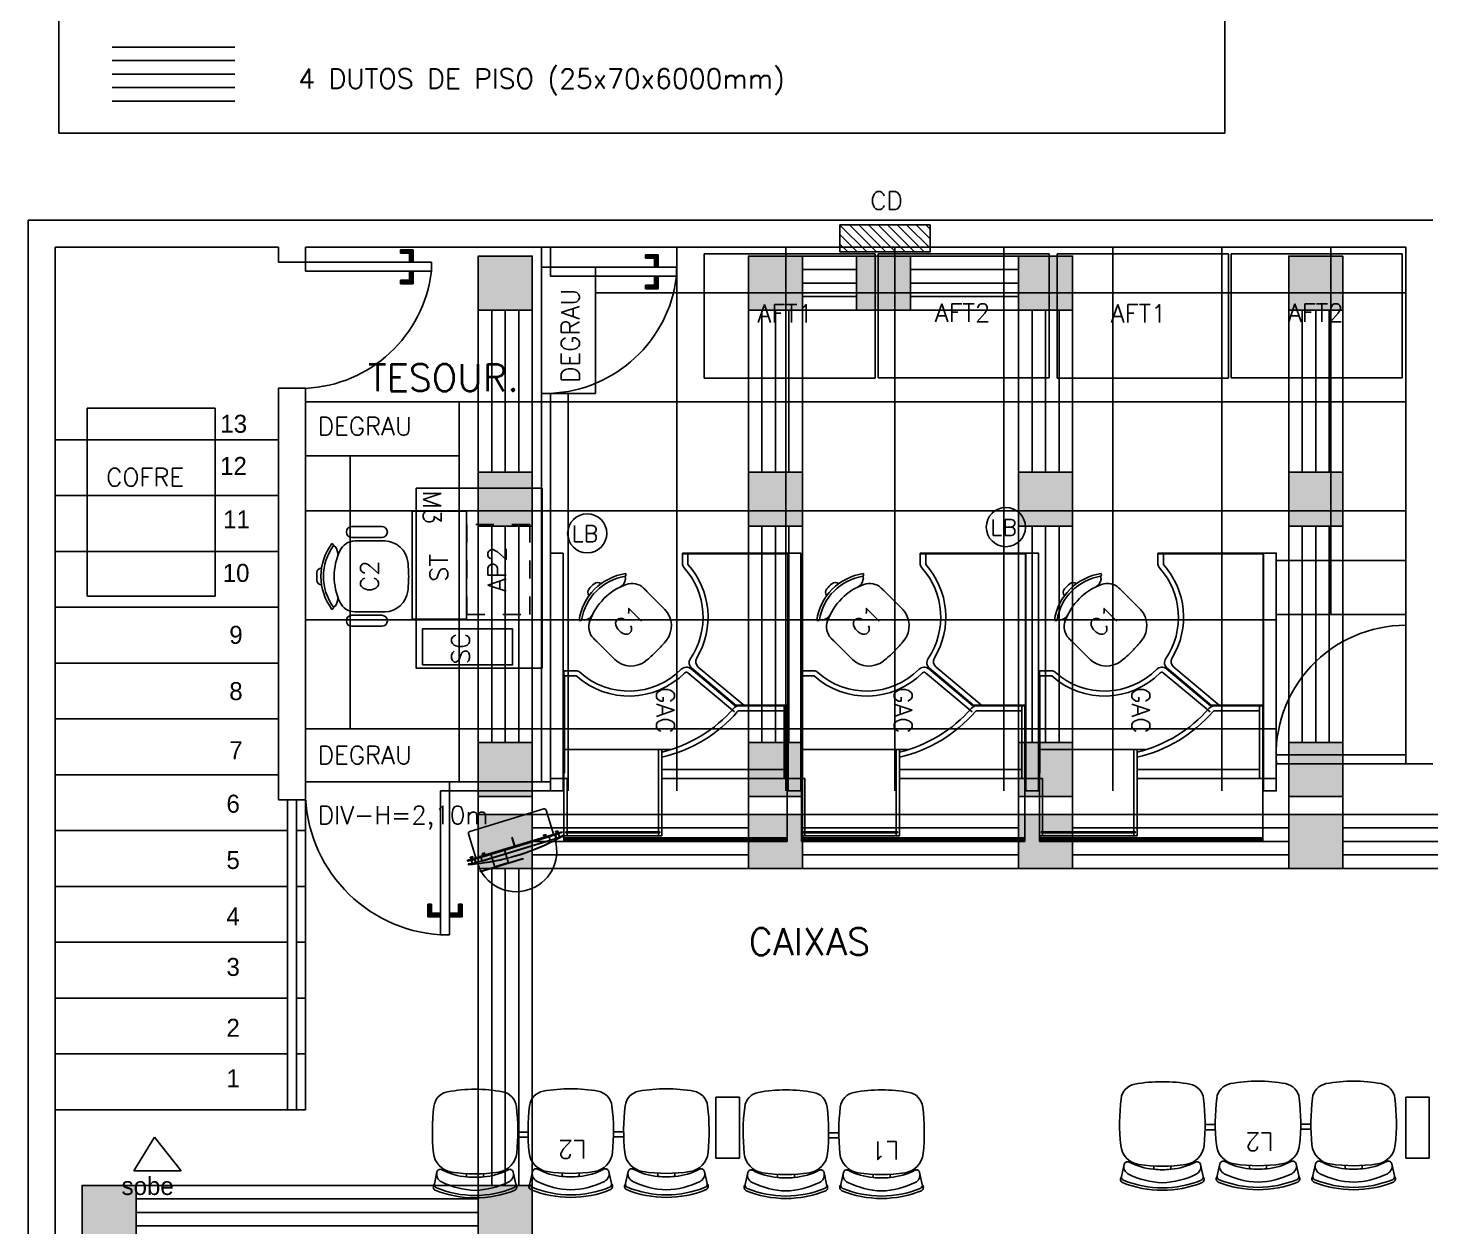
# Model space of a CAD drawing. Extents: x 16 to 124, y 36 to 90.
# Drawn here: x 102.95 to 110.74, y 72.77 to 79.43 of the extents above; entities that cross this region are included whole.
import ezdxf

# ---------------------------------------------------------------- set-up
doc = ezdxf.new("R2010")
doc.units = 0
doc.header["$LTSCALE"] = 0.02
doc.linetypes.add('HIDDEN', pattern=[0.375, 0.25, -0.125])
doc.layers.get('0').update_dxf_attribs({"linetype": 'CONTINUOUS'})
for name, color, linetype in [('20TEXTO_02', 1, 'CONTINUOUS'), ('ACESSORIOS', 6, 'CONTINUOUS'), ('BLOCOS', 1, 'CONTINUOUS'), ('CADEIRAS', 6, 'CONTINUOUS'), ('CAIXAS', 7, 'CONTINUOUS'), ('CANALETAS', 4, 'CONTINUOUS'), ('CODIGO', 6, 'CONTINUOUS'), ('DIVISORIA', 5, 'CONTINUOUS'), ('ESQUADRIA', 1, 'CONTINUOUS'), ('ESQUADRIA-F', 6, 'CONTINUOUS'), ('ESQUADRIAS-F', 2, 'CONTINUOUS'), ('ESQUADRIAS-G', 1, 'CONTINUOUS'), ('MESA-SUP', 5, 'CONTINUOUS'), ('MESAS', 1, 'CONTINUOUS'), ('PAREDES', 7, 'CONTINUOUS'), ('PISO', 6, 'CONTINUOUS'), ('PISOELEVADO', 6, 'CONTINUOUS'), ('SINAL', 1, 'CONTINUOUS'), ('TEXTO', 7, 'CONTINUOUS')]:
    doc.layers.add(name, color=color, linetype=linetype)
doc.styles.add('COTAS', font='romans.shx', dxfattribs={"width": 0.75})
doc.styles.add('ROMANS', font='simplex.shx')

# ---------------------------------------------------------------- blocks, each defined once
blk = doc.blocks.new('A$C05567B69')
at = {"layer": 'ESQUADRIAS-F'}
blk.add_arc((0.8, 0), 0.8, 93.58332, 180, dxfattribs=at)
at = {"layer": 'ESQUADRIAS-G'}
for p, q in [((0.75, 0), (0.75, 0.7984)), ((0.75, 0.7984), (0.8, 0.7984)), ((0.8, 0), (0.8, 0.7984)), ((0.68, 0.6284), (0.68, 0.6984)), ((0.75, 0.6984), (0.68, 0.6984)), ((0.7, 0.6284), (0.68, 0.6284)), ((0.7, 0.6284), (0.7, 0.6784)), ((0.75, 0.6784), (0.7, 0.6784)), ((0.8, 0.6984), (0.87, 0.6984)), ((0.8, 0.6784), (0.85, 0.6784)), ((0.85, 0.6284), (0.85, 0.6784)), ((0.85, 0.6284), (0.87, 0.6284)), ((0.87, 0.6284), (0.87, 0.6984)), ((0.75, 0), (0.8, 0))]:
    blk.add_line(p, q, dxfattribs=at)
for points in [[(0.68, 0.6984), (0.75, 0.6984), (0.7, 0.6784), (0.75, 0.6784)], [(0.68, 0.6284), (0.68, 0.6984), (0.7, 0.6284), (0.7, 0.6784)], [(0.8, 0.6984), (0.87, 0.6984), (0.8, 0.6784), (0.85, 0.6784)], [(0.85, 0.6284), (0.85, 0.6784), (0.87, 0.6284), (0.87, 0.6984)]]:
    blk.add_solid(points, dxfattribs=at)
blk = doc.blocks.new('C2')
at = {"layer": 'CADEIRAS'}
for p, q in [((-0.1982, -0.0915), (-0.2039, -0.084)), ((-0.1822, -0.1051), (-0.1916, -0.0924)), ((0.141, -0.1051), (0.1505, -0.0924)), ((0.1571, -0.0915), (0.1627, -0.084)), ((-0.2978, -0.3612), (-0.2978, -0.1947)), ((-0.2367, -0.3612), (-0.2367, -0.1947)), ((0.1956, -0.3612), (0.1956, -0.1947)), ((0.2567, -0.3612), (0.2567, -0.1947)), ((-0.218, -0.3574), (-0.218, -0.237)), ((0.1768, -0.237), (0.1768, -0.3574))]:
    blk.add_line(p, q, dxfattribs=at)
for centre, radius, start, end in [((-0.0206, -0.3284), 0.329, 86.41668, 93.58332), ((-0.0206, -0.3284), 0.3055, 53.1301, 126.8699), ((-0.0206, -0.3284), 0.2914, 54.0396, 125.9604), ((-0.0394, -0.0281), 0.0282, 93.58332, 176.62809), ((-0.0018, -0.0281), 0.0282, 3.37191, 86.41668), ((-0.1236, -0.2134), 0.094, 114.93883, 178.30739), ((-0.1944, -0.0887), 0.0047, 216.8699, 305.9604), ((-0.1458, -0.0545), 0.0623, 234.34051, 285.73963), ((-0.0206, -0.435), 0.3384, 90, 114.93883), ((-0.0206, -0.435), 0.3384, 65.06117, 90), ((0.1047, -0.0545), 0.0623, 254.26037, 305.65949), ((0.0825, -0.2134), 0.094, 1.69261, 65.06117), ((0.1533, -0.0887), 0.0047, 234.0396, 323.1301), ((-0.2672, -0.1947), 0.0306, 0, 180), ((0.675, -0.237), 0.893, 178.30739, 180), ((-0.7162, -0.237), 0.893, 0, 1.69261), ((0.2261, -0.1947), 0.0306, 0, 180), ((-0.2672, -0.3612), 0.0306, 180, 0), ((0.487, -0.3574), 0.705, 180, 181.72928), ((-0.0861, -0.3747), 0.1316, 181.72928, 263.15503), ((0.045, -0.3747), 0.1316, 276.84497, 358.27072), ((-0.5282, -0.3574), 0.705, 358.27072, 360), ((0.2261, -0.3612), 0.0306, 180, 0), ((-0.0206, 0.1713), 0.6815, 263.15503, 270), ((-0.0206, 0.1713), 0.6815, 270, 276.84497)]:
    blk.add_arc(centre, radius, start, end, dxfattribs=at)
at = {"layer": 'CODIGO', "style": 'ROMANS'}
blk.add_text('C2', height=0.1, dxfattribs=at).set_placement((-0.1076, -0.3426))
blk = doc.blocks.new('A$C7B783AE8')
at = {"layer": 'ESQUADRIAS-F'}
blk.add_arc((-0.0332, 0.7376), 0.7384, 272.57372, 353.18409, dxfattribs=at)
at = {"layer": 'ESQUADRIAS-G'}
for p, q in [((0.5284, 0.75), (0.5284, 0.77)), ((0.5284, 0.77), (0.5984, 0.77)), ((0.5284, 0.75), (0.5784, 0.75)), ((0.5784, 0.7), (0.5784, 0.75)), ((0.5984, 0.7), (0.5984, 0.77)), ((0, 0.7), (0.7, 0.7)), ((0, 0.65), (0, 0.7)), ((0, 0.65), (0.7, 0.65)), ((0.5784, 0.65), (0.5784, 0.6)), ((0.5984, 0.65), (0.5984, 0.58)), ((0.7, 0.65), (0.7, 0.7)), ((0.5284, 0.6), (0.5784, 0.6)), ((0.5284, 0.6), (0.5284, 0.58)), ((0.5284, 0.58), (0.5984, 0.58))]:
    blk.add_line(p, q, dxfattribs=at)
for points in [[(0.5284, 0.75), (0.5784, 0.75), (0.5284, 0.77), (0.5984, 0.77)], [(0.5984, 0.7), (0.5984, 0.77), (0.5784, 0.7), (0.5784, 0.75)], [(0.5984, 0.58), (0.5984, 0.65), (0.5784, 0.6), (0.5784, 0.65)], [(0.5284, 0.58), (0.5984, 0.58), (0.5284, 0.6), (0.5784, 0.6)]]:
    blk.add_solid(points, dxfattribs=at)
blk = doc.blocks.new('*X11')
at = {"color": 0}
for p, q in [((1170.7261, 1261.4762), (1170.7313, 1261.4814)), ((1170.7261, 1261.4709), (1170.7321, 1261.4769)), ((1170.7261, 1261.4656), (1170.7321, 1261.4716)), ((1170.7261, 1261.4603), (1170.7321, 1261.4663)), ((1170.7261, 1261.455), (1170.7321, 1261.461)), ((1170.7261, 1261.4497), (1170.7321, 1261.4557)), ((1170.7261, 1261.4444), (1170.7321, 1261.4504)), ((1170.7261, 1261.4391), (1170.7321, 1261.4451)), ((1170.7261, 1261.4338), (1170.7321, 1261.4398)), ((1170.7261, 1261.4285), (1170.7321, 1261.4345)), ((1170.7261, 1261.4232), (1170.7321, 1261.4292)), ((1170.7261, 1261.4179), (1170.7321, 1261.4239)), ((1170.7261, 1261.4126), (1170.7321, 1261.4186)), ((1170.7261, 1261.4073), (1170.7321, 1261.4133)), ((1170.7261, 1261.402), (1170.7321, 1261.408)), ((1170.7261, 1261.3967), (1170.7321, 1261.4027)), ((1170.7261, 1261.3914), (1170.7321, 1261.3974)), ((1170.7261, 1261.3861), (1170.7321, 1261.3921)), ((1170.7261, 1261.3808), (1170.7321, 1261.3868)), ((1170.7261, 1261.3755), (1170.7321, 1261.3815)), ((1170.7261, 1261.3702), (1170.7321, 1261.3762)), ((1170.7261, 1261.3649), (1170.7321, 1261.3709)), ((1170.7261, 1261.3595), (1170.7321, 1261.3655)), ((1170.7261, 1261.3542), (1170.7321, 1261.3602)), ((1170.7261, 1261.3489), (1170.7321, 1261.3549)), ((1170.7261, 1261.3436), (1170.7321, 1261.3496)), ((1170.7261, 1261.3383), (1170.7321, 1261.3443)), ((1170.7261, 1261.333), (1170.7321, 1261.339)), ((1170.7261, 1261.3277), (1170.7321, 1261.3337)), ((1170.7261, 1261.3224), (1170.7321, 1261.3284)), ((1170.7261, 1261.3171), (1170.7321, 1261.3231)), ((1170.7261, 1261.3118), (1170.7321, 1261.3178)), ((1170.7261, 1261.3065), (1170.7321, 1261.3125)), ((1170.7261, 1261.3012), (1170.7321, 1261.3072)), ((1170.7261, 1261.2959), (1170.7321, 1261.3019)), ((1170.7261, 1261.2906), (1170.7321, 1261.2966)), ((1170.7261, 1261.2853), (1170.7321, 1261.2913)), ((1170.7261, 1261.28), (1170.7321, 1261.286)), ((1170.7261, 1261.2747), (1170.7321, 1261.2807)), ((1170.7261, 1261.2694), (1170.7321, 1261.2754)), ((1170.7261, 1261.2641), (1170.7321, 1261.2701)), ((1170.7261, 1261.2588), (1170.7321, 1261.2648)), ((1170.7261, 1261.2535), (1170.7321, 1261.2595)), ((1170.7261, 1261.2482), (1170.7321, 1261.2542)), ((1170.7261, 1261.2429), (1170.7321, 1261.2489)), ((1170.7261, 1261.2376), (1170.7321, 1261.2436)), ((1170.7261, 1261.2323), (1170.7321, 1261.2383)), ((1170.7261, 1261.227), (1170.7321, 1261.233)), ((1170.7261, 1261.2217), (1170.7321, 1261.2277)), ((1170.7261, 1261.2164), (1170.7321, 1261.2224)), ((1170.7261, 1261.2111), (1170.7321, 1261.2171)), ((1170.7261, 1261.2058), (1170.7321, 1261.2118)), ((1170.7261, 1261.2005), (1170.7321, 1261.2065)), ((1170.7261, 1261.1951), (1170.7321, 1261.2011)), ((1170.7261, 1261.1898), (1170.7321, 1261.1958)), ((1170.7261, 1261.1845), (1170.7321, 1261.1905)), ((1170.7261, 1261.1792), (1170.7321, 1261.1852)), ((1170.7261, 1261.1739), (1170.7321, 1261.1799)), ((1170.7261, 1261.1686), (1170.7321, 1261.1746)), ((1170.7261, 1261.1633), (1170.7321, 1261.1693)), ((1170.7261, 1261.158), (1170.7321, 1261.164)), ((1170.7261, 1261.1527), (1170.7321, 1261.1587)), ((1170.7261, 1261.1474), (1170.7321, 1261.1534)), ((1170.7261, 1261.1421), (1170.7321, 1261.1481)), ((1170.7261, 1261.1368), (1170.7321, 1261.1428)), ((1170.7261, 1261.1315), (1170.7321, 1261.1375)), ((1170.7261, 1261.1262), (1170.7321, 1261.1322)), ((1170.7261, 1261.1209), (1170.7321, 1261.1269)), ((1170.7261, 1261.1156), (1170.7321, 1261.1216)), ((1170.7261, 1261.1103), (1170.7321, 1261.1163)), ((1170.7261, 1261.105), (1170.7321, 1261.111)), ((1170.7261, 1261.0997), (1170.7321, 1261.1057)), ((1170.7261, 1261.0944), (1170.7321, 1261.1004)), ((1170.7261, 1261.0891), (1170.7321, 1261.0951)), ((1170.7261, 1261.0838), (1170.7321, 1261.0898)), ((1170.7261, 1261.0785), (1170.7321, 1261.0845)), ((1170.7261, 1261.0732), (1170.7321, 1261.0792)), ((1170.7261, 1261.0679), (1170.7321, 1261.0739)), ((1170.7261, 1261.0626), (1170.7321, 1261.0686)), ((1170.7261, 1261.0573), (1170.7321, 1261.0633)), ((1170.7261, 1261.052), (1170.7321, 1261.058)), ((1170.7261, 1261.0467), (1170.7321, 1261.0527)), ((1170.7261, 1261.0414), (1170.7321, 1261.0474)), ((1170.7261, 1261.036), (1170.7321, 1261.042)), ((1170.7261, 1261.0307), (1170.7321, 1261.0367)), ((1170.7261, 1261.0254), (1170.7321, 1261.0314)), ((1170.7261, 1261.0201), (1170.7321, 1261.0261)), ((1170.7261, 1261.0148), (1170.7321, 1261.0208)), ((1170.7261, 1261.0095), (1170.7321, 1261.0155)), ((1170.7261, 1261.0042), (1170.7321, 1261.0102)), ((1170.7261, 1260.9989), (1170.7321, 1261.0049)), ((1170.7261, 1260.9936), (1170.7321, 1260.9996)), ((1170.7261, 1260.9883), (1170.7321, 1260.9943)), ((1170.7261, 1260.983), (1170.7321, 1260.989)), ((1170.7261, 1260.9777), (1170.7321, 1260.9837)), ((1170.7281, 1260.9744), (1170.7321, 1260.9784))]:
    blk.add_line(p, q, dxfattribs=at)
blk = doc.blocks.new('C1')
at = {"layer": 'CADEIRAS'}
for p, q in [((-0.1571, -0.0915), (-0.1627, -0.084)), ((-0.141, -0.1051), (-0.1505, -0.0924)), ((0.1822, -0.1051), (0.1916, -0.0924)), ((0.1982, -0.0915), (0.2039, -0.084)), ((-0.1768, -0.3574), (-0.1768, -0.237)), ((0.218, -0.237), (0.218, -0.3574))]:
    blk.add_line(p, q, dxfattribs=at)
for centre, radius, start, end in [((0.0206, -0.3284), 0.329, 86.41668, 93.58332), ((0.0206, -0.3284), 0.3055, 53.1301, 126.8699), ((0.0206, -0.3284), 0.2914, 54.0396, 125.9604), ((0.0018, -0.0281), 0.0282, 93.58332, 176.62809), ((0.0394, -0.0281), 0.0282, 3.37191, 86.41668), ((-0.0825, -0.2134), 0.094, 114.93883, 178.30739), ((-0.1533, -0.0887), 0.0047, 216.8699, 305.9604), ((-0.1047, -0.0545), 0.0623, 234.34051, 285.73963), ((0.0206, -0.435), 0.3384, 90, 114.93883), ((0.0206, -0.435), 0.3384, 65.06117, 90), ((0.1458, -0.0545), 0.0623, 254.26037, 305.65949), ((0.1236, -0.2134), 0.094, 1.69261, 65.06117), ((0.1944, -0.0887), 0.0047, 234.0396, 323.1301), ((0.7162, -0.237), 0.893, 178.30739, 180), ((-0.675, -0.237), 0.893, 0, 1.69261), ((0.5282, -0.3574), 0.705, 180, 181.72928), ((-0.045, -0.3747), 0.1316, 181.72928, 263.15503), ((0.0861, -0.3747), 0.1316, 276.84497, 358.27072), ((-0.487, -0.3574), 0.705, 358.27072, 360), ((0.0206, 0.1713), 0.6815, 263.15503, 270), ((0.0206, 0.1713), 0.6815, 270, 276.84497)]:
    blk.add_arc(centre, radius, start, end, dxfattribs=at)
at = {"layer": 'CODIGO', "style": 'ROMANS'}
blk.add_text('C1', height=0.1, dxfattribs=at).set_placement((-0.0581, -0.3324))
blk = doc.blocks.new('GAC')
at = {"layer": 'CODIGO', "color": 2}
blk.add_line((1.2, 1.297), (1.2, 0.618), dxfattribs=at)
at = {"layer": 'MESA-SUP'}
for p, q in [((1.25, 1.39), (1.25, 1.32)), ((0, 1.32), (0.8467, 1.32)), ((0.0025, 1.3175), (0.8442, 1.3175)), ((0.0025, 1.3175), (0.8442, 1.3175)), ((1.25, 0.07), (1.25, 0))]:
    blk.add_line(p, q, dxfattribs=at)
blk.add_lwpolyline([(0, 1.32), (-0.0015, 1.32), (-0.0015, 1.39), (0, 1.39)], dxfattribs=at)
for points in [[(1.32, 1.32), (0, 1.32), (0, 1.39), (1.32, 1.39)], [(1.32, 0.07), (0, 0.07), (0, 0), (1.32, 0)]]:
    blk.add_lwpolyline(points, close=True, dxfattribs=at)
at = {"layer": 'MESAS'}
for p, q in [((0, 0.7325), (0, 1.32)), ((0.0025, 0.7325), (0.0025, 1.3175)), ((0.8442, 1.3175), (0.8442, 1.0298)), ((0.8467, 1.32), (0.8467, 1.0328)), ((0.8467, 1.315), (0.8467, 1.03)), ((0.8467, 1.0485), (0.8467, 1.315)), ((1.6, 1.315), (0.8467, 1.315)), ((0.8467, 1.315), (1.25, 1.315)), ((0.8467, 1.297), (1.25, 1.297)), ((0.8747, 1.0485), (0.8747, 1.297)), ((0.9, 1.315), (1.25, 1.315)), ((1.25, 1.302), (1.25, 1.315)), ((1.25, 1.315), (1.25, 0.618)), ((1.25, 0.618), (1.25, 1.302)), ((1.58, 1.315), (1.58, 0.075)), ((1.5852, 1.315), (1.5852, 0.075)), ((1.59, 1.315), (1.59, 0.075)), ((1.5941, 1.315), (1.5941, 0.075)), ((1.5973, 1.315), (1.5973, 0.075)), ((1.5993, 1.315), (1.5993, 0.075)), ((1.6, 0.075), (1.6, 1.315)), ((0.6326, 0.8212), (0.8442, 1.0734)), ((0.6383, 0.7844), (0.8467, 1.0328)), ((0.6417, 0.7807), (0.8467, 1.025)), ((0.0542, 0.7325), (0, 0.7325)), ((0.0622, 0.7636), (0.0025, 0.7636)), ((1.09, 0.6692), (1.09, 0.075)), ((1.09, 0.618), (1.09, 0.6)), ((1.09, 0.618), (1.09, 0.6)), ((1.09, 0.618), (1.57, 0.618)), ((1.09, 0.6), (1.546, 0.6)), ((1.25, 0.618), (1.1043, 0.618)), ((1.552, 0.6), (1.57, 0.6)), ((1.57, 0.618), (1.57, 0.6)), ((1.57, 0.6), (1.57, 0.075)), ((0.6527, 0.075), (0.6527, 0.1423)), ((1.25, 0.093), (1.25, 0.075)), ((1.25, 0.093), (1.546, 0.093)), ((1.552, 0.093), (1.57, 0.093)), ((1.2227, 0.075), (0.6527, 0.075)), ((0.6807, 0.0775), (1.2202, 0.0775)), ((1.09, 0.075), (1.6, 0.075)), ((1.25, 0.075), (1.57, 0.075))]:
    blk.add_line(p, q, dxfattribs=at)
blk.add_lwpolyline([(0.6807, 0.0775), (0.6807, 0.1423, -0.184744), (0.6812, 0.1437, 0.399041), (0.6639, 0.7465, -0.389622), (0.6632, 0.7627), (0.8812, 1.0225)], format="xyb", dxfattribs=at)
blk.add_lwpolyline([(1.552, 0.086), (1.552, 0.607), (1.546, 0.607), (1.546, 0.086)], close=True, dxfattribs=at)
for centre, radius, start, end in [((0.8867, 1.0485), 0.04, 180, 229.04057), ((0.355, 0.436), 0.7711, 13.65202, 49.04057), ((0.8867, 1.0485), 0.012, 180, 229.04057), ((0.355, 0.436), 0.7991, 13.1649, 49.04057), ((0.355, 0.436), 0.4394, 58.9935, 131.79281), ((0.355, 0.436), 0.4114, 55.96883, 131.79281), ((0.6019, 0.8469), 0.04, 238.9935, 320), ((0.6076, 0.8101), 0.04, 235.96883, 320), ((0.6724, 0.755), 0.04, 140, 225.14798), ((0.0542, 0.7725), 0.04, 270, 311.79281), ((0.355, 0.436), 0.41, 318.13186, 45.14798), ((0.6827, 0.1423), 0.03, 138.13186, 180)]:
    blk.add_arc(centre, radius, start, end, dxfattribs=at)
at = {"rotation": 135}
blk.add_blockref('C1', (0.198, 0.2143), dxfattribs=at)
at = {"layer": 'MESAS'}
blk.add_blockref('*X11', (-1169.1801, -1260.8814), dxfattribs=at)
at = {"layer": 'CODIGO', "style": 'ROMANS'}
blk.add_text('GAC', height=0.1, dxfattribs=at).set_placement((0.7435, 0.5887))
blk = doc.blocks.new('AFT2')
at = {"layer": 'MESAS'}
for p, q in [((0, 0), (0.95, 0)), ((0, 0), (0, -0.69)), ((0.95, 0), (0.95, -0.69)), ((0, -0.69), (0.95, -0.69))]:
    blk.add_line(p, q, dxfattribs=at)
at = {"layer": 'CODIGO', "style": 'ROMANS'}
blk.add_text('AFT2', height=0.1, dxfattribs=at).set_placement((0.3152, -0.3775))
blk = doc.blocks.new('A$C33302E0F')
at = {"layer": 'CADEIRAS'}
for p, q in [((0.1848, 0.4548), (0.1848, 0.4727)), ((0.2788, 0.4548), (0.2788, 0.4727)), ((0.7159, 0.4548), (0.7159, 0.4727)), ((0.8099, 0.4548), (0.8099, 0.4727)), ((1.247, 0.4578), (1.247, 0.4757)), ((1.341, 0.4578), (1.341, 0.4757)), ((0.4682, 0.2529), (0.5265, 0.2529)), ((0.4682, 0.2529), (0.4779, 0.2529)), ((0.9994, 0.2559), (1.0576, 0.2559)), ((0.4692, 0.2247), (0.5256, 0.2247)), ((1.0003, 0.2277), (1.0567, 0.2277))]:
    blk.add_line(p, q, dxfattribs=at)
for points in [[(0.4584, 0.5138, 0.481357), (0.4531, 0.5465, 0.097119), (0.2318, 0.5891, 0.097119), (0.0105, 0.5465, 0.481357), (0.0052, 0.5138)], [(0.1848, 0.4727, 0.100785), (0.0473, 0.4327, -0.49505), (0.0202, 0.4453), (0.0055, 0.5121, -0.365963), (0.0168, 0.5335, -0.0944), (0.2318, 0.5761, -0.0944), (0.4468, 0.5335, -0.365963), (0.4581, 0.5121), (0.4434, 0.4453, -0.49505), (0.4163, 0.4327, 0.100785), (0.2788, 0.4727, 0.100785)], [(0.444, 0.448, 0.344642), (0.419, 0.5003, 0.1068), (0.2318, 0.5474, 0.1068), (0.0446, 0.5003, 0.344642), (0.0196, 0.448)], [(0.9895, 0.5138, 0.481357), (0.9842, 0.5465, 0.097119), (0.7629, 0.5891, 0.097119), (0.5417, 0.5465, 0.481357), (0.5363, 0.5138)], [(0.7159, 0.4727, 0.100785), (0.5784, 0.4327, -0.49505), (0.5513, 0.4453), (0.5366, 0.5121, -0.365963), (0.548, 0.5335, -0.0944), (0.7629, 0.5761, -0.0944), (0.9779, 0.5335, -0.365963), (0.9892, 0.5121), (0.9746, 0.4453, -0.49505), (0.9475, 0.4327, 0.100785), (0.8099, 0.4727, 0.100785)], [(0.9752, 0.448, 0.344642), (0.9501, 0.5003, 0.1068), (0.7629, 0.5474, 0.1068), (0.5758, 0.5003, 0.344642), (0.5507, 0.448)], [(1.5206, 0.5168, 0.481357), (1.5153, 0.5495, 0.097119), (1.294, 0.5921, 0.097119), (1.0728, 0.5495, 0.481357), (1.0675, 0.5168)], [(1.247, 0.4757, 0.100785), (1.1095, 0.4357, -0.49505), (1.0824, 0.4483), (1.0677, 0.5151, -0.365963), (1.0791, 0.5365, -0.0944), (1.294, 0.5791, -0.0944), (1.509, 0.5365, -0.365963), (1.5203, 0.5151), (1.5057, 0.4483, -0.49505), (1.4786, 0.4357, 0.100785), (1.341, 0.4757, 0.100785)], [(1.5063, 0.451, 0.344642), (1.4812, 0.5032, 0.1068), (1.294, 0.5504, 0.1068), (1.1069, 0.5032, 0.344642), (1.0818, 0.451)]]:
    blk.add_lwpolyline(points, format="xyb", dxfattribs=at)
for points in [[(0.1008, 0.4459, 0.340817), (0.0005, 0.3401, 0.05523), (0.0028, 0.0813, 0.328643), (0.0792, 0, 0.09095), (0.3844, 0, 0.328643), (0.4608, 0.0813, 0.05523), (0.4631, 0.3401, 0.340817), (0.3628, 0.4459, 0.077917)], [(0.6319, 0.4459, 0.340817), (0.5316, 0.3401, 0.05523), (0.5339, 0.0813, 0.328643), (0.6103, 0, 0.09095), (0.9156, 0, 0.328643), (0.9919, 0.0813, 0.05523), (0.9942, 0.3401, 0.340817), (0.894, 0.4459, 0.077917)], [(1.163, 0.4489, 0.340817), (1.0627, 0.343, 0.05523), (1.065, 0.0843, 0.328643), (1.1414, 0.003, 0.09095), (1.4467, 0.003, 0.328643), (1.523, 0.0843, 0.05523), (1.5254, 0.343, 0.340817), (1.4251, 0.4489, 0.077917)]]:
    blk.add_lwpolyline(points, format="xyb", close=True, dxfattribs=at)
for centre in [(0.2318, -0.0397), (0.7629, -0.0397), (1.294, -0.0367)]:
    blk.add_arc(centre, 0.5146, 84.75947, 95.24053, dxfattribs=at)
at = {"layer": 'CODIGO', "style": 'ROMANS'}
blk.add_text('L2', height=0.1, dxfattribs=at).set_placement((0.6757, 0.2737))
blk = doc.blocks.new('A$C2DC308E3')
at = {"layer": 'CADEIRAS'}
for p, q in [((0.1848, 0.4548), (0.1848, 0.4727)), ((0.2788, 0.4548), (0.2788, 0.4727)), ((0.7159, 0.4548), (0.7159, 0.4727)), ((0.8099, 0.4548), (0.8099, 0.4727)), ((0.4682, 0.2529), (0.5265, 0.2529)), ((0.4682, 0.2529), (0.4779, 0.2529)), ((0.4692, 0.2247), (0.5256, 0.2247))]:
    blk.add_line(p, q, dxfattribs=at)
for points in [[(0.4584, 0.5138, 0.481357), (0.4531, 0.5465, 0.097119), (0.2318, 0.5891, 0.097119), (0.0105, 0.5465, 0.481357), (0.0052, 0.5138)], [(0.1848, 0.4727, 0.100785), (0.0473, 0.4327, -0.49505), (0.0202, 0.4453), (0.0055, 0.5121, -0.365963), (0.0168, 0.5335, -0.0944), (0.2318, 0.5761, -0.0944), (0.4468, 0.5335, -0.365963), (0.4581, 0.5121), (0.4434, 0.4453, -0.49505), (0.4163, 0.4327, 0.100785), (0.2788, 0.4727, 0.100785)], [(0.444, 0.448, 0.344642), (0.419, 0.5003, 0.1068), (0.2318, 0.5474, 0.1068), (0.0446, 0.5003, 0.344642), (0.0196, 0.448)], [(0.9895, 0.5138, 0.481357), (0.9842, 0.5465, 0.097119), (0.7629, 0.5891, 0.097119), (0.5417, 0.5465, 0.481357), (0.5363, 0.5138)], [(0.7159, 0.4727, 0.100785), (0.5784, 0.4327, -0.49505), (0.5513, 0.4453), (0.5366, 0.5121, -0.365963), (0.548, 0.5335, -0.0944), (0.7629, 0.5761, -0.0944), (0.9779, 0.5335, -0.365963), (0.9892, 0.5121), (0.9746, 0.4453, -0.49505), (0.9475, 0.4327, 0.100785), (0.8099, 0.4727, 0.100785)], [(0.9752, 0.448, 0.344642), (0.9501, 0.5003, 0.1068), (0.7629, 0.5474, 0.1068), (0.5758, 0.5003, 0.344642), (0.5507, 0.448)]]:
    blk.add_lwpolyline(points, format="xyb", dxfattribs=at)
for points in [[(0.1008, 0.4459, 0.340817), (0.0005, 0.3401, 0.05523), (0.0028, 0.0813, 0.328643), (0.0792, 0, 0.09095), (0.3844, 0, 0.328643), (0.4608, 0.0813, 0.05523), (0.4631, 0.3401, 0.340817), (0.3629, 0.4459, 0.077917)], [(0.6319, 0.4459, 0.340817), (0.5316, 0.3401, 0.05523), (0.5339, 0.0813, 0.328643), (0.6103, 0, 0.09095), (0.9156, 0, 0.328643), (0.9919, 0.0813, 0.05523), (0.9942, 0.3401, 0.340817), (0.894, 0.4459, 0.077917)]]:
    blk.add_lwpolyline(points, format="xyb", close=True, dxfattribs=at)
for centre in [(0.2318, -0.0397), (0.7629, -0.0397)]:
    blk.add_arc(centre, 0.5146, 84.75947, 95.24053, dxfattribs=at)
at = {"layer": 'CODIGO', "style": 'ROMANS'}
blk.add_text('L1', height=0.1, dxfattribs=at).set_placement((0.1328, 0.273))
blk = doc.blocks.new('A$C1F7A7F6D')
at = {"layer": 'SINAL'}
for p, q in [((0.0507, 0.2549), (0.0507, 0.3949)), ((0.0607, 0.4049), (0.4907, 0.4049)), ((0.5007, 0.2549), (0.5007, 0.3949)), ((0.0232, 0.2504), (0.0029, 0.2504)), ((0.0032, 0.2549), (0.5484, 0.2549)), ((0.0032, 0.2519), (0.0032, 0.2534)), ((0.0032, 0.2534), (0.5482, 0.2534)), ((0.0411, 0.2519), (0.0032, 0.2519)), ((0.0207, 0.2669), (0.0357, 0.2669)), ((0.0207, 0.2669), (0.0207, 0.2629)), ((0.0207, 0.2629), (0.0357, 0.2629)), ((0.0207, 0.2589), (0.0207, 0.2549)), ((0.0207, 0.2589), (0.0357, 0.2589)), ((0.0207, 0.2549), (0.0357, 0.2549)), ((0.0223, 0.2483), (0.0223, 0.2303)), ((0.0232, 0.2504), (0.0232, 0.2519)), ((0.0413, 0.2493), (0.0233, 0.2493)), ((0.0413, 0.2483), (0.0233, 0.2483)), ((0.0233, 0.2483), (0.0233, 0.2303)), ((0.0257, 0.251), (0.025, 0.2519)), ((0.0257, 0.2629), (0.0257, 0.2589)), ((0.0257, 0.2519), (0.0257, 0.2504)), ((0.0257, 0.2504), (0.0307, 0.2504)), ((0.0307, 0.2629), (0.0307, 0.2589)), ((0.0307, 0.2519), (0.0307, 0.2504)), ((0.0307, 0.251), (0.0315, 0.2519)), ((0.0357, 0.2669), (0.0357, 0.2629)), ((0.0357, 0.2589), (0.0357, 0.2549)), ((0.0426, 0.2493), (0.0413, 0.2493)), ((0.0413, 0.2483), (0.0413, 0.2303)), ((0.0423, 0.2483), (0.0423, 0.2303)), ((0.0441, 0.2504), (0.0426, 0.2504)), ((0.0426, 0.2247), (0.0426, 0.2504)), ((0.0426, 0.2293), (0.0426, 0.2504)), ((0.0441, 0.2244), (0.0441, 0.2504)), ((0.0777, 0.2493), (0.0441, 0.2493)), ((0.0507, 0.2493), (0.0507, 0.2534)), ((0.0777, 0.2263), (0.0777, 0.2523)), ((0.0957, 0.2523), (0.0777, 0.2523)), ((0.0777, 0.2493), (0.4737, 0.2493)), ((0.0907, 0.2669), (0.1057, 0.2669)), ((0.0907, 0.2669), (0.0907, 0.2629)), ((0.0907, 0.2629), (0.1057, 0.2629)), ((0.0907, 0.2589), (0.0907, 0.2549)), ((0.0907, 0.2589), (0.1057, 0.2589)), ((0.0907, 0.2549), (0.1057, 0.2549)), ((0.0957, 0.2525), (0.0949, 0.2534)), ((0.0957, 0.2629), (0.0957, 0.2589)), ((0.0957, 0.2534), (0.0957, 0.2504)), ((0.0957, 0.2504), (0.1007, 0.2504)), ((0.1007, 0.2629), (0.1007, 0.2589)), ((0.1007, 0.2534), (0.1007, 0.2504)), ((0.1007, 0.2525), (0.1015, 0.2534)), ((0.4506, 0.2523), (0.1007, 0.2523)), ((0.1057, 0.2669), (0.1057, 0.2629)), ((0.1057, 0.2589), (0.1057, 0.2549)), ((0.2742, 0.3049), (0.2772, 0.3049)), ((0.2742, 0.2549), (0.2742, 0.3049)), ((0.2772, 0.2549), (0.2772, 0.3049)), ((0.4456, 0.2669), (0.4456, 0.2629)), ((0.4606, 0.2669), (0.4456, 0.2669)), ((0.4606, 0.2629), (0.4456, 0.2629)), ((0.4456, 0.2589), (0.4456, 0.2549)), ((0.4606, 0.2589), (0.4456, 0.2589)), ((0.4606, 0.2549), (0.4456, 0.2549)), ((0.4506, 0.2525), (0.4499, 0.2534)), ((0.4506, 0.2629), (0.4506, 0.2589)), ((0.4506, 0.2534), (0.4506, 0.2504)), ((0.4556, 0.2504), (0.4506, 0.2504)), ((0.4556, 0.2629), (0.4556, 0.2589)), ((0.4556, 0.2525), (0.4564, 0.2534)), ((0.4556, 0.2534), (0.4556, 0.2504)), ((0.4737, 0.2523), (0.4556, 0.2523)), ((0.4606, 0.2669), (0.4606, 0.2629)), ((0.4606, 0.2589), (0.4606, 0.2549)), ((0.4737, 0.2263), (0.4737, 0.2523)), ((0.5072, 0.2493), (0.4737, 0.2493)), ((0.5007, 0.2493), (0.5007, 0.2534)), ((0.5072, 0.2504), (0.5087, 0.2504)), ((0.5072, 0.2244), (0.5072, 0.2504)), ((0.5087, 0.2247), (0.5087, 0.2504)), ((0.5087, 0.2293), (0.5087, 0.2504)), ((0.5101, 0.2493), (0.5087, 0.2493)), ((0.5091, 0.2483), (0.5091, 0.2303)), ((0.5101, 0.2493), (0.5281, 0.2493)), ((0.5101, 0.2483), (0.5281, 0.2483)), ((0.5101, 0.2483), (0.5101, 0.2303)), ((0.5102, 0.2519), (0.5482, 0.2519)), ((0.5306, 0.2669), (0.5156, 0.2669)), ((0.5156, 0.2669), (0.5156, 0.2629)), ((0.5306, 0.2629), (0.5156, 0.2629)), ((0.5156, 0.2589), (0.5156, 0.2549)), ((0.5306, 0.2589), (0.5156, 0.2589)), ((0.5306, 0.2549), (0.5156, 0.2549)), ((0.5206, 0.251), (0.5198, 0.2519)), ((0.5206, 0.2629), (0.5206, 0.2589)), ((0.5206, 0.2519), (0.5206, 0.2504)), ((0.5256, 0.2504), (0.5206, 0.2504)), ((0.5256, 0.2629), (0.5256, 0.2589)), ((0.5256, 0.251), (0.5264, 0.2519)), ((0.5256, 0.2519), (0.5256, 0.2504)), ((0.5281, 0.2483), (0.5281, 0.2303)), ((0.5282, 0.2504), (0.5282, 0.2519)), ((0.5282, 0.2504), (0.5484, 0.2504)), ((0.5291, 0.2483), (0.5291, 0.2303)), ((0.5306, 0.2669), (0.5306, 0.2629)), ((0.5306, 0.2589), (0.5306, 0.2549)), ((0.5482, 0.2519), (0.5482, 0.2534)), ((0.002, 0.2329), (0.0017, 0.2315)), ((0.0219, 0.2302), (0.0216, 0.2288)), ((0.0413, 0.2303), (0.0233, 0.2303)), ((0.0413, 0.2293), (0.0233, 0.2293)), ((0.0426, 0.2293), (0.0413, 0.2293)), ((0.0441, 0.2293), (0.0426, 0.2293)), ((0.0777, 0.2293), (0.0441, 0.2293)), ((0.0507, 0.225), (0.0507, 0.2293)), ((0.0507, 0.1749), (0.3007, 0.1749)), ((0.0507, 0.1734), (0.0507, 0.1749)), ((0.0507, 0.1734), (0.3007, 0.1734)), ((0.0777, 0.2293), (0.4737, 0.2293)), ((0.4737, 0.2263), (0.0777, 0.2263)), ((0.1357, 0.1992), (0.1357, 0.2263)), ((0.1357, 0.1749), (0.1357, 0.1992)), ((0.2157, 0.1769), (0.1357, 0.1769)), ((0.2157, 0.1992), (0.2157, 0.2263)), ((0.2157, 0.1749), (0.2157, 0.1992)), ((0.3007, 0.1734), (0.3007, 0.1749)), ((0.5072, 0.2293), (0.4737, 0.2293)), ((0.5007, 0.225), (0.5007, 0.2293)), ((0.5101, 0.2293), (0.5087, 0.2293)), ((0.5101, 0.2303), (0.5281, 0.2303)), ((0.5101, 0.2293), (0.5281, 0.2293)), ((0.5294, 0.2302), (0.5298, 0.2288)), ((0.5493, 0.2329), (0.5496, 0.2315))]:
    blk.add_line(p, q, dxfattribs=at)
at = {"layer": 'SINAL', "linetype": 'Continuous'}
for p, q in [((0.1357, 0.2263), (0.1357, 0.2493)), ((0.2157, 0.2263), (0.2157, 0.2493))]:
    blk.add_line(p, q, dxfattribs=at)
at = {"layer": 'SINAL'}
for centre, radius, start, end in [((0.0607, 0.3949), 0.01, 90, 180), ((0.4907, 0.3949), 0.01, 360, 90), ((0.0022, 0.2321), 0.00228, 87.22519, 247.84309), ((0.0029, 0.2527), 0.00225, 90, 270), ((0.2761, 1.4722), 1.2677, 257.53008, 258.434), ((0.0233, 0.2483), 0.001, 90, 180), ((0.0411, 0.2504), 0.003, 0, 90), ((0.0411, 0.2504), 0.0015, 0, 90), ((0.0413, 0.2483), 0.001, 0, 90), ((0.5102, 0.2504), 0.003, 90, 180), ((0.5102, 0.2504), 0.0015, 90, 180), ((0.5101, 0.2483), 0.001, 90, 180), ((0.5281, 0.2483), 0.001, 0, 90), ((0.2753, 1.4722), 1.2677, 281.566, 282.46992), ((0.5484, 0.2527), 0.00225, 270, 90), ((0.5491, 0.2321), 0.00228, 292.15691, 92.77481), ((0.2753, 1.4722), 1.2722, 257.5301, 261.56597), ((0.2753, 1.4722), 1.2707, 257.5301, 261.55595), ((0.2761, 1.4722), 1.2692, 257.53008, 259.39915), ((0.0233, 0.2303), 0.001, 180, 270), ((0.0413, 0.2303), 0.001, 270, 360), ((0.0426, 0.2244), 0.0015, 259.46803, 0), ((0.2757, 0.225), 0.225, 180, 180.89106), ((0.2757, 0.225), 0.225, 181.28053, 358.75674), ((0.2753, 1.4722), 1.2707, 261.55595, 282.4699), ((0.2753, 1.4722), 1.2722, 261.56597, 282.4699), ((0.2757, 0.225), 0.225, 359.1462, 360), ((0.5087, 0.2244), 0.0015, 180, 245.32932), ((0.2753, 1.4722), 1.2692, 280.60085, 282.46992), ((0.5101, 0.2303), 0.001, 180, 270), ((0.5281, 0.2303), 0.001, 270, 0)]:
    blk.add_arc(centre, radius, start, end, dxfattribs=at)
blk = doc.blocks.new('AFT1')
at = {"layer": 'MESAS'}
for p, q in [((0, 0), (0.95, 0)), ((0, 0), (0, -0.69)), ((0.95, 0), (0.95, -0.69)), ((0, -0.69), (0.95, -0.69))]:
    blk.add_line(p, q, dxfattribs=at)
at = {"layer": 'CODIGO', "style": 'ROMANS'}
blk.add_text('AFT1', height=0.1, dxfattribs=at).set_placement((0.2969, -0.3813))
blk = doc.blocks.new('LB')
at = {"layer": 'ACESSORIOS'}
blk.add_circle((0, 0), 0.1086, dxfattribs=at)
at = {"layer": 'CODIGO', "style": 'ROMANS'}
blk.add_text('LB', height=0.09, dxfattribs=at).set_placement((-0.0855, -0.047))
blk = doc.blocks.new('ST')
at = {"layer": 'ACESSORIOS'}
blk.add_lwpolyline([(0, 0), (0, -0.3), (0.6, -0.3), (0.6, 0)], close=True, dxfattribs=at)
at = {"layer": 'CODIGO', "style": 'ROMANS'}
blk.add_text('ST', height=0.1, dxfattribs=at).set_placement((0.2067, -0.1973))
blk = doc.blocks.new('AP2')
at = {"layer": 'ACESSORIOS', "linetype": 'HIDDEN'}
blk.add_lwpolyline([(0, 0), (0, -0.35), (0.5, -0.35), (0.5, 0)], close=True, dxfattribs=at)
at = {"layer": 'CODIGO', "style": 'ROMANS'}
blk.add_text('AP2', height=0.1, dxfattribs=at).set_placement((0.1246, -0.2173))
blk = doc.blocks.new('M3')
at = {"layer": 'MESAS'}
blk.add_lwpolyline([(0, 0), (0, 0.7), (1, 0.7), (1, 0)], close=True, dxfattribs=at)
at = {"layer": 'CODIGO', "style": 'ROMANS'}
blk.add_text('M3', height=0.1, dxfattribs=at).set_placement((0.0126, 0.0393))
blk = doc.blocks.new('SC')
at = {"layer": 'ACESSORIOS'}
blk.add_lwpolyline([(0, 0), (0, -0.5), (0.2, -0.5), (0.2, 0)], close=True, dxfattribs=at)
at = {"layer": 'CODIGO', "style": 'ROMANS'}
blk.add_text('SC', height=0.1, dxfattribs=at).set_placement((0.0035, -0.2615))

msp = doc.modelspace()

# ---------------------------------------------------------------- hatches: boundary and pattern name
at = {"layer": 'CAIXAS'}
h = msp.add_hatch(dxfattribs=at)
h.set_pattern_fill('ANSI31', color=256, scale=0.3, angle=90, style=0)
h.set_pattern_definition([(135, (77.57376, 4.332267), (-0.026516504, -0.026516504), [])])
h.paths.add_polyline_path([(107.46195, 78.25712), (107.46195, 78.18678), (107.96195, 78.18678), (107.96195, 78.25712)])
h.paths.add_polyline_path([(107.46195, 78.33678), (107.46195, 78.25712), (107.96195, 78.25712), (107.96195, 78.33678)])
for color, points in [(4, [(105.75348, 77.8631), (105.75348, 78.1631), (105.45348, 78.1631), (105.45348, 77.8631)]), (4, [(107.25348, 77.8631), (107.25348, 78.1631), (106.95348, 78.1631), (106.95348, 77.8631)]), (5, [(107.85348, 77.8631), (107.85348, 78.1631), (107.55348, 78.1631), (107.55348, 77.8631)]), (4, [(108.75348, 77.8631), (108.75348, 78.1631), (108.45348, 78.1631), (108.45348, 77.8631)]), (4, [(110.25348, 77.8631), (110.25348, 78.1631), (109.95348, 78.1631), (109.95348, 77.8631)]), (4, [(105.75348, 76.6631), (105.75348, 76.9631), (105.45348, 76.9631), (105.45348, 76.6631)]), (4, [(107.25348, 76.6631), (107.25348, 76.9631), (106.95348, 76.9631), (106.95348, 76.6631)]), (4, [(108.75348, 76.6631), (108.75348, 76.9631), (108.45348, 76.9631), (108.45348, 76.6631)]), (4, [(110.25348, 76.6631), (110.25348, 76.9631), (109.95348, 76.9631), (109.95348, 76.6631)]), (4, [(105.75348, 75.1631), (105.75348, 75.4631), (105.45348, 75.4631), (105.45348, 75.1631)]), (4, [(107.25348, 75.1631), (107.25348, 75.4631), (106.95348, 75.4631), (106.95348, 75.1631)]), (4, [(108.75348, 75.1631), (108.75348, 75.4631), (108.45348, 75.4631), (108.45348, 75.1631)]), (4, [(110.25348, 75.1631), (110.25348, 75.4631), (109.95348, 75.4631), (109.95348, 75.1631)]), (5, [(105.75348, 74.7631), (105.75348, 75.0631), (105.45348, 75.0631), (105.45348, 74.7631)]), (5, [(107.25348, 74.7631), (107.25348, 75.0631), (106.95348, 75.0631), (106.95348, 74.7631)]), (5, [(108.75348, 74.7631), (108.75348, 75.0631), (108.45348, 75.0631), (108.45348, 74.7631)]), (5, [(110.25348, 74.7631), (110.25348, 75.0631), (109.95348, 75.0631), (109.95348, 74.7631)]), (5, [(103.55348, 72.7031), (103.55348, 73.0031), (103.25348, 73.0031), (103.25348, 72.7031)]), (5, [(105.75348, 72.7031), (105.75348, 73.0031), (105.45348, 73.0031), (105.45348, 72.7031)])]:
    msp.add_hatch(color=color, dxfattribs=at).paths.add_polyline_path(points)

# ---------------------------------------------------------------- linework, layer by layer
for points in [[(107.46195, 78.18678), (107.46195, 78.33678), (107.96195, 78.33678), (107.96195, 78.18678)], [(105.45348, 77.8631), (105.45348, 78.1631), (105.75348, 78.1631), (105.75348, 77.8631)], [(106.95348, 77.8631), (106.95348, 78.1631), (107.25348, 78.1631), (107.25348, 77.8631)], [(107.55348, 77.8631), (107.55348, 78.1631), (107.85348, 78.1631), (107.85348, 77.8631)], [(108.45348, 77.8631), (108.45348, 78.1631), (108.75348, 78.1631), (108.75348, 77.8631)], [(109.95348, 77.8631), (109.95348, 78.1631), (110.25348, 78.1631), (110.25348, 77.8631)], [(105.45348, 76.6631), (105.45348, 76.9631), (105.75348, 76.9631), (105.75348, 76.6631)], [(106.95348, 76.6631), (106.95348, 76.9631), (107.25348, 76.9631), (107.25348, 76.6631)], [(108.45348, 76.6631), (108.45348, 76.9631), (108.75348, 76.9631), (108.75348, 76.6631)], [(109.95348, 76.6631), (109.95348, 76.9631), (110.25348, 76.9631), (110.25348, 76.6631)], [(105.45348, 75.1631), (105.45348, 75.4631), (105.75348, 75.4631), (105.75348, 75.1631)], [(106.95348, 75.1631), (106.95348, 75.4631), (107.25348, 75.4631), (107.25348, 75.1631)], [(108.45348, 75.1631), (108.45348, 75.4631), (108.75348, 75.4631), (108.75348, 75.1631)], [(109.95348, 75.1631), (109.95348, 75.4631), (110.25348, 75.4631), (110.25348, 75.1631)], [(105.45348, 74.7631), (105.45348, 75.0631), (105.75348, 75.0631), (105.75348, 74.7631)], [(106.95348, 74.7631), (106.95348, 75.0631), (107.25348, 75.0631), (107.25348, 74.7631)], [(108.45348, 74.7631), (108.45348, 75.0631), (108.75348, 75.0631), (108.75348, 74.7631)], [(109.95348, 74.7631), (109.95348, 75.0631), (110.25348, 75.0631), (110.25348, 74.7631)], [(103.25348, 72.7031), (103.25348, 73.0031), (103.55348, 73.0031), (103.55348, 72.7031)], [(105.45348, 72.7031), (105.45348, 73.0031), (105.75348, 73.0031), (105.75348, 72.7031)]]:
    msp.add_lwpolyline(points, close=True, dxfattribs=at)
at = {"layer": 'CANALETAS'}
for p, q in [((103.42032, 79.32437), (104.1021, 79.32437)), ((103.42032, 79.24937), (104.1021, 79.24937)), ((103.42032, 79.17437), (104.1021, 79.17437)), ((103.42032, 79.09937), (104.1021, 79.09937)), ((103.42032, 79.02437), (104.1021, 79.02437)), ((107.25348, 78.1631), (107.55348, 78.1631)), ((107.85348, 78.1631), (108.45348, 78.1631)), ((107.25348, 78.0881), (107.55348, 78.0881)), ((107.85348, 78.0881), (108.45348, 78.0881)), ((107.25348, 78.0131), (107.55348, 78.0131)), ((107.85348, 78.0131), (108.45348, 78.0131)), ((107.25348, 77.9381), (107.55348, 77.9381)), ((107.85348, 77.9381), (108.45348, 77.9381)), ((105.45348, 77.8631), (105.45348, 76.9631)), ((105.52848, 77.8631), (105.52848, 76.9631)), ((105.60348, 77.8631), (105.60348, 76.9631)), ((105.67848, 77.8631), (105.67848, 76.9631)), ((105.75348, 77.8631), (105.75348, 76.9631)), ((106.95348, 77.8631), (106.95348, 76.9631)), ((107.02848, 77.8631), (107.02848, 76.9631)), ((107.10348, 77.8631), (107.10348, 76.9631)), ((107.17848, 77.8631), (107.17848, 76.9631)), ((107.25348, 77.8631), (107.55348, 77.8631)), ((107.25348, 77.8631), (107.25348, 76.9631)), ((107.85348, 77.8631), (108.45348, 77.8631)), ((108.45348, 77.8631), (108.45348, 76.9631)), ((108.52848, 77.8631), (108.52848, 76.9631)), ((108.60348, 77.8631), (108.60348, 76.9631)), ((108.67848, 77.8631), (108.67848, 76.9631)), ((108.75348, 77.8631), (108.75348, 76.9631)), ((109.95348, 77.8631), (109.95348, 76.9631)), ((110.02848, 77.8631), (110.02848, 76.9631)), ((110.10348, 77.8631), (110.10348, 76.9631)), ((110.17848, 77.8631), (110.17848, 76.9631)), ((110.25348, 77.8631), (110.25348, 76.9631)), ((105.45348, 76.6631), (105.45348, 75.4631)), ((105.52848, 76.6631), (105.52848, 75.4631)), ((105.60348, 76.6631), (105.60348, 75.4631)), ((105.67848, 76.6631), (105.67848, 75.4631)), ((105.75348, 76.6631), (105.75348, 75.4631)), ((106.95348, 76.6631), (106.95348, 75.4631)), ((107.02848, 76.6631), (107.02848, 75.4631)), ((107.10348, 76.6631), (107.10348, 75.4631)), ((107.17848, 76.6631), (107.17848, 75.4631)), ((107.25348, 76.6631), (107.25348, 75.4631)), ((108.45348, 76.6631), (108.45348, 75.4631)), ((108.52848, 76.6631), (108.52848, 75.4631)), ((108.60348, 76.6631), (108.60348, 75.4631)), ((108.67848, 76.6631), (108.67848, 75.4631)), ((108.75348, 76.6631), (108.75348, 75.4631)), ((109.95348, 76.6631), (109.95348, 75.4631)), ((110.02848, 76.6631), (110.02848, 75.4631)), ((110.10348, 76.6631), (110.10348, 75.4631)), ((110.17848, 76.6631), (110.17848, 75.4631)), ((110.25348, 76.6631), (110.25348, 75.4631)), ((105.45348, 75.1631), (105.45348, 75.0631)), ((105.75348, 75.1631), (105.75348, 75.0631)), ((106.95348, 75.1631), (106.95348, 75.0631)), ((107.25348, 75.1631), (107.25348, 75.0631)), ((108.45348, 75.1631), (108.45348, 75.0631)), ((108.75348, 75.1631), (108.75348, 75.0631)), ((109.95348, 75.1631), (109.95348, 75.0631)), ((110.25348, 75.1631), (110.25348, 75.0631)), ((105.75348, 75.0631), (106.95348, 75.0631)), ((107.25348, 75.0631), (108.45348, 75.0631)), ((108.75348, 75.0631), (109.95348, 75.0631)), ((110.25348, 75.0631), (115.45348, 75.0631)), ((105.75348, 74.9881), (106.95348, 74.9881)), ((107.25348, 74.9881), (108.45348, 74.9881)), ((108.75348, 74.9881), (109.95348, 74.9881)), ((110.25348, 74.9881), (115.45348, 74.9881)), ((105.75348, 74.9131), (106.95348, 74.9131)), ((107.25348, 74.9131), (108.45348, 74.9131)), ((108.75348, 74.9131), (109.95348, 74.9131)), ((110.25348, 74.9131), (115.45348, 74.9131)), ((105.75348, 74.8381), (106.95348, 74.8381)), ((107.25348, 74.8381), (108.45348, 74.8381)), ((108.75348, 74.8381), (109.95348, 74.8381)), ((110.25348, 74.8381), (115.45348, 74.8381)), ((105.45348, 74.7631), (105.45348, 73.0031)), ((105.52848, 74.7631), (105.52848, 73.0031)), ((105.60348, 74.7631), (105.60348, 73.0031)), ((105.67848, 74.7631), (105.67848, 73.0031)), ((105.75348, 74.7631), (105.75348, 73.0031)), ((105.75348, 74.7631), (106.95348, 74.7631)), ((107.25348, 74.7631), (108.45348, 74.7631)), ((108.75348, 74.7631), (109.95348, 74.7631)), ((110.25348, 74.7631), (115.52848, 74.7631)), ((103.55348, 73.0031), (105.45348, 73.0031)), ((103.55348, 72.9281), (105.45348, 72.9281)), ((103.55348, 72.8531), (105.45348, 72.8531)), ((103.55348, 72.7781), (105.45348, 72.7781))]:
    msp.add_line(p, q, dxfattribs=at)
at = {"layer": 'CODIGO'}
for p, q in [((103.6554, 73.27152), (103.54072, 73.08328)), ((103.80285, 73.08328), (103.6554, 73.27152)), ((103.54072, 73.08328), (103.80285, 73.08328))]:
    msp.add_line(p, q, dxfattribs=at)
at = {"layer": 'DIVISORIA'}
for p, q in [((105.8042, 78.10109), (105.8042, 78.2131)), ((105.8542, 78.10109), (105.8542, 78.2131)), ((105.8542, 78.10109), (105.8042, 78.10109)), ((105.8042, 75.2431), (105.8042, 77.40109)), ((105.8542, 77.40109), (105.8042, 77.40109)), ((105.8542, 75.2431), (105.8542, 77.40109)), ((103.99254, 77.31854), (103.28215, 77.31854)), ((103.28215, 77.31854), (103.28215, 76.27555)), ((103.99254, 76.27555), (103.99254, 77.31854)), ((103.28215, 76.27555), (103.99254, 76.27555)), ((105.8542, 75.2431), (105.29348, 75.2431)), ((105.29348, 75.1931), (105.29348, 75.2431)), ((105.8542, 75.1931), (105.29348, 75.1931))]:
    msp.add_line(p, q, dxfattribs=at)
at = {"layer": 'ESQUADRIA'}
for p, q in [((103.10348, 77.1431), (104.34348, 77.1431)), ((103.10348, 76.8331), (104.34348, 76.8331)), ((103.10348, 76.5231), (104.34348, 76.5231)), ((103.10348, 76.2131), (104.34348, 76.2131)), ((103.10348, 75.9031), (104.34348, 75.9031)), ((103.10348, 75.5931), (104.34348, 75.5931)), ((103.10348, 75.2831), (104.34348, 75.2831)), ((104.39348, 75.14351), (104.39348, 73.4231)), ((104.44348, 75.14351), (104.44348, 73.4231)), ((104.49348, 75.14351), (104.49348, 73.4231)), ((103.10348, 74.9731), (104.39348, 74.9731)), ((104.44348, 74.9731), (104.49348, 74.9731)), ((103.10348, 74.6631), (104.39348, 74.6631)), ((104.44348, 74.6631), (104.49348, 74.6631)), ((103.10348, 74.3531), (104.39348, 74.3531)), ((104.44348, 74.3531), (104.49348, 74.3531)), ((103.10348, 74.0431), (104.39348, 74.0431)), ((104.44348, 74.0431), (104.49348, 74.0431)), ((103.10348, 73.7331), (104.39348, 73.7331)), ((104.44348, 73.7331), (104.49348, 73.7331)), ((103.10348, 73.4231), (104.39348, 73.4231)), ((104.39348, 73.4231), (104.44348, 73.4231)), ((104.44348, 73.4231), (104.49348, 73.4231))]:
    msp.add_line(p, q, dxfattribs=at)
at = {"layer": 'ESQUADRIA-F'}
msp.add_arc((110.60348, 75.3931), 0.72, 90, 183.982079, dxfattribs=at)
at = {"layer": 'PAREDES'}
for p, q in [((102.95348, 78.3631), (110.75348, 78.3631)), ((102.95348, 65.8031), (102.95348, 78.3631)), ((103.10348, 65.9531), (103.10348, 78.2131)), ((103.10348, 78.2131), (104.34348, 78.2131)), ((104.34348, 78.2131), (104.34348, 78.12905)), ((104.49348, 78.2131), (110.60348, 78.2131)), ((104.49348, 78.2131), (104.49348, 78.12905)), ((110.60348, 78.2131), (110.60348, 75.3431)), ((104.49348, 78.12905), (104.34348, 78.12905)), ((104.34348, 77.42905), (104.34348, 75.14351)), ((104.49348, 77.42905), (104.34348, 77.42905)), ((104.49348, 77.42905), (104.49348, 75.14351)), ((110.75348, 75.3431), (110.60348, 75.3431)), ((104.34348, 75.14351), (104.49348, 75.14351)), ((106.77348, 73.15353), (106.77348, 73.49353)), ((106.77348, 73.49353), (106.90348, 73.49353)), ((106.90348, 73.15353), (106.90348, 73.49353)), ((110.73351, 73.4931), (110.60348, 73.4931)), ((110.60348, 73.15353), (110.60348, 73.4931)), ((110.73351, 73.4931), (110.73351, 73.15353)), ((106.77348, 73.15353), (106.90348, 73.15353)), ((110.60351, 73.15353), (110.73351, 73.15353))]:
    msp.add_line(p, q, dxfattribs=at)
at = {"layer": 'PISO'}
for p, q in [((109.88348, 76.47343), (110.60348, 76.47343)), ((109.88348, 76.17343), (110.60348, 76.17343)), ((109.88348, 75.3931), (110.60348, 75.3931)), ((109.88348, 75.3431), (110.60348, 75.3431))]:
    msp.add_line(p, q, dxfattribs=at)
at = {"layer": 'PISOELEVADO'}
for p, q in [((106.55696, 75.1931), (106.55696, 78.2131)), ((107.16196, 75.1931), (107.16196, 78.2131)), ((107.76696, 75.1931), (107.76696, 78.2131)), ((108.37196, 75.1931), (108.37196, 78.2131)), ((108.97696, 75.1931), (108.97696, 78.2131)), ((109.58196, 75.1931), (109.58196, 78.2131)), ((110.18696, 76.17343), (110.18696, 78.2131)), ((105.8042, 78.10109), (105.8042, 77.40109)), ((106.1042, 78.10109), (106.1042, 77.40109)), ((106.1042, 77.95905), (110.60348, 77.95905)), ((105.8542, 77.40109), (106.1042, 77.40109)), ((105.95196, 75.1931), (105.95196, 77.40109)), ((104.49348, 77.35405), (110.60348, 77.35405)), ((105.34696, 75.2431), (105.34696, 77.35405)), ((104.49348, 77.05405), (105.34696, 77.05405)), ((104.74196, 75.53905), (104.74196, 77.05405)), ((104.49348, 76.74905), (110.60348, 76.74905)), ((104.49348, 76.14405), (109.8835, 76.14405)), ((104.49348, 75.53905), (109.88394, 75.53905)), ((105.29348, 75.2431), (104.49348, 75.2431))]:
    msp.add_line(p, q, dxfattribs=at)
at = {"layer": 'TEXTO'}
for p, q in [((103.12492, 78.84541), (103.12492, 80.42616)), ((109.59873, 80.42616), (109.59873, 78.84541)), ((109.59873, 78.84541), (103.12492, 78.84541))]:
    msp.add_line(p, q, dxfattribs=at)

# ---------------------------------------------------------------- block references
for name, p, rotation in [('M3', (105.10823, 76.87545), 270), ('ST', (105.08721, 76.14733), 90), ('C2', (104.55679, 76.40529), 90), ('AP2', (105.39013, 76.17299), 90), ('SC', (105.14401, 75.89284), 90)]:
    msp.add_blockref(name, p, dxfattribs=dict(rotation=rotation))
at = {"layer": 'BLOCOS'}
for name, p in [('AFT1', (106.70732, 78.1754)), ('AFT2', (107.67313, 78.17666)), ('AFT1', (108.66883, 78.1754)), ('AFT2', (109.63463, 78.17666)), ('LB', (106.05839, 76.62362)), ('LB', (108.38301, 76.65837))]:
    msp.add_blockref(name, p, dxfattribs=at)
at = {"layer": 'BLOCOS', "rotation": 270}
for p in [(105.8542, 76.5131), (107.1742, 76.5131), (108.4942, 76.5131)]:
    msp.add_blockref('GAC', p, dxfattribs=at)
at = {"layer": 'PAREDES', "rotation": 180}
for name, p in [('A$C33302E0F', (106.72981, 73.52565)), ('A$C2DC308E3', (107.92464, 73.5194)), ('A$C33302E0F', (110.54608, 73.56791))]:
    msp.add_blockref(name, p, dxfattribs=at)
at = {"layer": 'PISO'}
for p in [(104.49348, 77.42905), (105.8542, 77.40109)]:
    msp.add_blockref('A$C7B783AE8', p, dxfattribs=at)
at = {"layer": 'PISO', "xscale": -1, "rotation": 180}
msp.add_blockref('A$C05567B69', (104.49348, 75.1931), dxfattribs=at)
at = {"layer": 'SINAL', "rotation": 16.84930939400843}
msp.add_blockref('A$C1F7A7F6D', (105.46562, 74.56336), dxfattribs=at)

# ---------------------------------------------------------------- texts
at = {"layer": '20TEXTO_02', "style": 'ROMANS'}
msp.add_text('4 DUTOS DE PISO (25x70x6000mm)', height=0.1090313, dxfattribs=at).set_placement((104.45406, 79.09378))
at = {"layer": 'CODIGO', "style": 'ROMANS'}
msp.add_text('DEGRAU', height=0.1, rotation=90, dxfattribs=at).set_placement((106.01465, 77.46))
at = {"layer": 'CODIGO'}
for s, p in [('13', (104.02106, 77.18238)), ('12', (104.01962, 76.94795)), ('11', (104.0367, 76.65102)), ('10', (104.0343, 76.35408)), ('9', (104.0708, 76.01026)), ('8', (104.0708, 75.69769)), ('7', (104.0708, 75.3695)), ('6', (104.05516, 75.07256)), ('5', (104.05516, 74.75999)), ('4', (104.05516, 74.44743)), ('3', (104.05516, 74.16612)), ('2', (104.05516, 73.82787)), ('1', (104.05516, 73.54752)), ('sobe', (103.4727, 72.94958))]:
    msp.add_text(s, height=0.1, dxfattribs=at).set_placement(p)
at = {"layer": 'CODIGO', "style": 'ROMANS'}
for s, p in [('DEGRAU', (104.563, 77.16824)), ('COFRE', (103.3874, 76.8855)), ('DEGRAU', (104.563, 75.34248)), ('DIV-H=2,10m', (104.563, 75.0095))]:
    msp.add_text(s, height=0.1, dxfattribs=at).set_placement(p)
at = {"layer": 'TEXTO'}
for s, height, style, p in [('CD', 0.1, 'ROMANS', (107.6306, 78.42141)), ('TESOUR.', 0.15, 'COTAS', (104.84186, 77.41293)), ('CAIXAS', 0.15, 'COTAS', (106.95425, 74.28074))]:
    msp.add_text(s, height=height, dxfattribs=dict(at, style=style)).set_placement(p)

doc.saveas('drawing.dxf')
